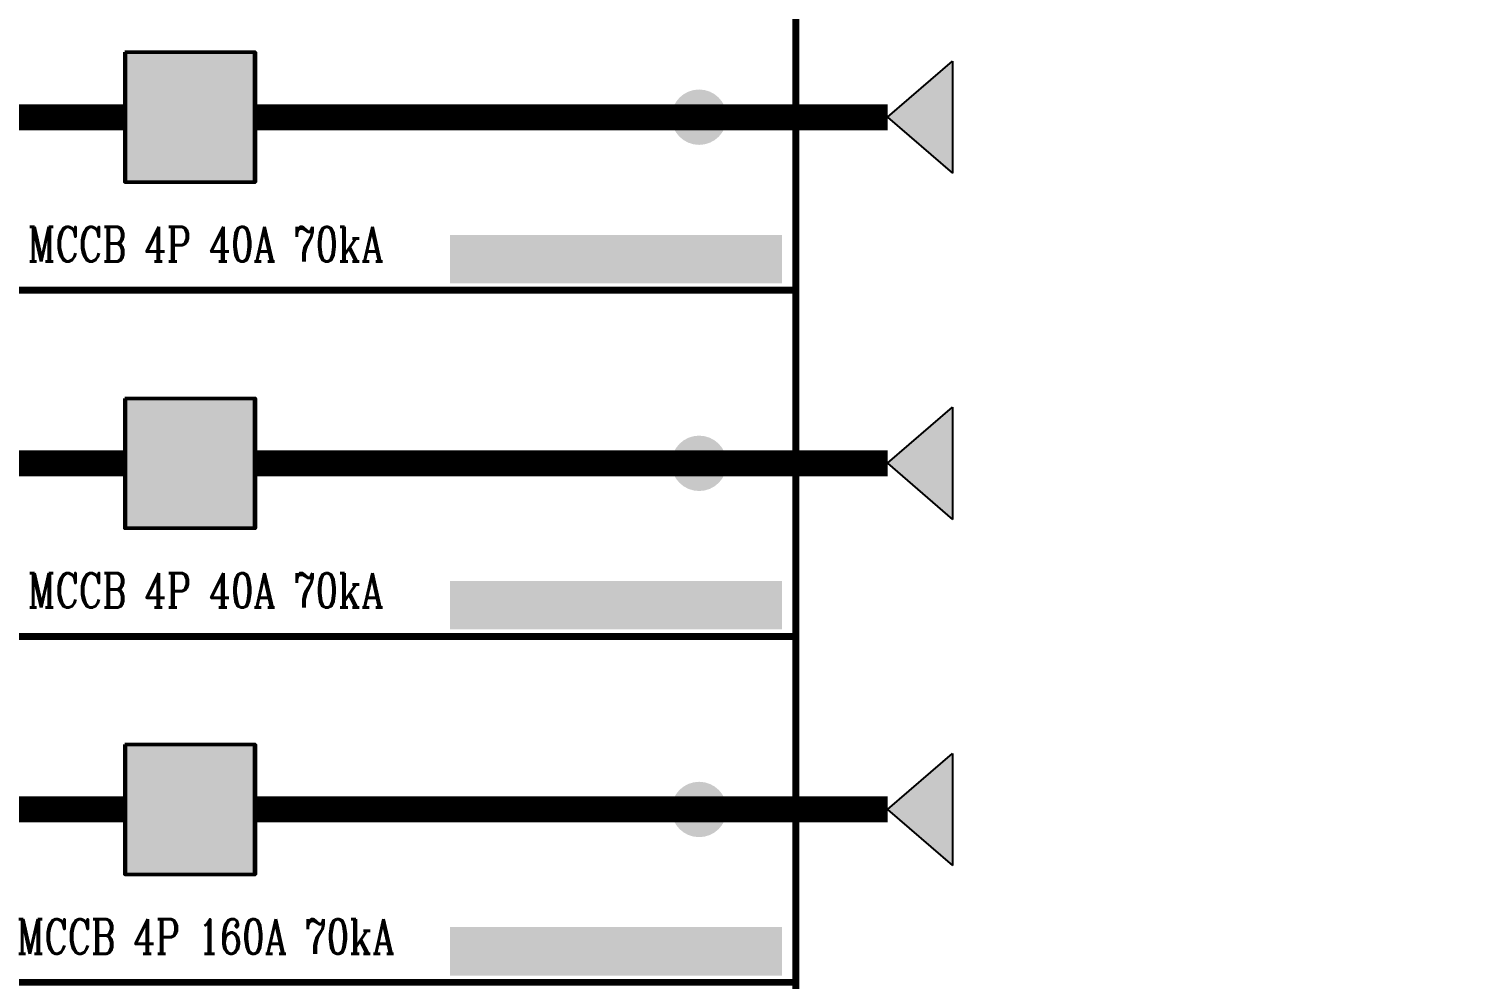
# Model space of a CAD drawing. Header units: millimetres. Extents: x -116965 to 323937, y 291661 to 566926.
# Drawn here: x -43676 to -42841, y 305939 to 306488 of the extents above; entities that cross this region are included whole.
import ezdxf

# ---------------------------------------------------------------- set-up
doc = ezdxf.new("R2010")
doc.units = ezdxf.units.MM
doc.layers.get('0').update_dxf_attribs({"lineweight": 18})
doc.layers.add('C00-00-00', color=7, linetype='Continuous')
doc.layers.add('C32-AD-3C', color=7, linetype='Continuous', true_color=0x32ad3c)
doc.layers.add('C49-50-57', color=7, linetype='Continuous', true_color=0x495057)
doc.styles.add('hw_Block', font='complex.shx', dxfattribs={"width": 0.75})

msp = doc.modelspace()

# ---------------------------------------------------------------- hatches: boundary and pattern name
at = {"lineweight": -3, "ltscale": 5}
h = msp.add_hatch(color=1, dxfattribs=at)
h.dxf.hatch_style = 1
h.paths.add_polyline_path([(-43142.044408, 306404.756333), (-43142.044408, 306469.505017), (-43179.610809, 306437.130675)])
h = msp.add_hatch(color=1, dxfattribs=at)
h.dxf.hatch_style = 1
h.paths.add_polyline_path([(-43142.044408, 306204.78425), (-43142.044408, 306269.532934), (-43179.610809, 306237.158592)])
h = msp.add_hatch(color=1, dxfattribs=at)
h.dxf.hatch_style = 1
h.paths.add_polyline_path([(-43142.044408, 306004.812168), (-43142.044408, 306069.560851), (-43179.610809, 306037.186509)])
at = {"layer": 'C00-00-00'}
h = msp.add_hatch(color=256, dxfattribs=at)
edge = h.paths.add_edge_path()
edge.add_arc((-43583.008562, 306437.130675), 27.496163, 0, 360)
h = msp.add_hatch(color=256, dxfattribs=at)
edge = h.paths.add_edge_path()
edge.add_arc((-43583.008562, 306437.130675), 27.496163, 0, 360)
h = msp.add_hatch(color=256, dxfattribs=at)
edge = h.paths.add_edge_path()
edge.add_arc((-43583.008559, 306437.130677), 27.496163, 0, 360)
h = msp.add_hatch(color=256, dxfattribs=at)
edge = h.paths.add_edge_path()
edge.add_arc((-43288.566696, 306437.130677), 15.997765, 0, 360)
h = msp.add_hatch(color=256, dxfattribs=at)
h.dxf.hatch_style = 2
h.paths.add_polyline_path([(-43615.504025, 306444.629628), (-43550.5131, 306444.629628), (-43550.5131, 306429.631722), (-43615.504025, 306429.631722)])
h = msp.add_hatch(color=256, dxfattribs=at)
h.dxf.hatch_style = 2
h.paths.add_polyline_path([(-43432.546596, 306369.140167), (-43240.573396, 306369.140167), (-43240.573396, 306341.144077), (-43432.546596, 306341.144077)])
h = msp.add_hatch(color=256, dxfattribs=at)
edge = h.paths.add_edge_path()
edge.add_arc((-43583.008562, 306237.158592), 27.496163, 0, 360)
h = msp.add_hatch(color=256, dxfattribs=at)
edge = h.paths.add_edge_path()
edge.add_arc((-43583.008562, 306237.158592), 27.496163, 0, 360)
h = msp.add_hatch(color=256, dxfattribs=at)
edge = h.paths.add_edge_path()
edge.add_arc((-43583.008559, 306237.158592), 27.496163, 0, 360)
h = msp.add_hatch(color=256, dxfattribs=at)
edge = h.paths.add_edge_path()
edge.add_arc((-43288.566696, 306237.158592), 15.997765, 0, 360)
h = msp.add_hatch(color=256, dxfattribs=at)
h.dxf.hatch_style = 2
h.paths.add_polyline_path([(-43615.504025, 306244.657545), (-43550.5131, 306244.657545), (-43550.5131, 306229.659639), (-43615.504025, 306229.659639)])
h = msp.add_hatch(color=256, dxfattribs=at)
h.dxf.hatch_style = 2
h.paths.add_polyline_path([(-43432.546596, 306169.168083), (-43240.573396, 306169.168083), (-43240.573396, 306141.171992), (-43432.546596, 306141.171992)])
h = msp.add_hatch(color=256, dxfattribs=at)
edge = h.paths.add_edge_path()
edge.add_arc((-43583.008562, 306037.186509), 27.496163, 0, 360)
h = msp.add_hatch(color=256, dxfattribs=at)
edge = h.paths.add_edge_path()
edge.add_arc((-43583.008562, 306037.186509), 27.496163, 0, 360)
h = msp.add_hatch(color=256, dxfattribs=at)
edge = h.paths.add_edge_path()
edge.add_arc((-43583.008559, 306037.186508), 27.496163, 0, 360)
h = msp.add_hatch(color=256, dxfattribs=at)
edge = h.paths.add_edge_path()
edge.add_arc((-43288.566696, 306037.186508), 15.997765, 0, 360)
h = msp.add_hatch(color=256, dxfattribs=at)
h.dxf.hatch_style = 2
h.paths.add_polyline_path([(-43615.504025, 306044.685463), (-43550.5131, 306044.685463), (-43550.5131, 306029.687556), (-43615.504025, 306029.687556)])
h = msp.add_hatch(color=256, dxfattribs=at)
h.dxf.hatch_style = 2
h.paths.add_polyline_path([(-43432.546596, 305969.196002), (-43240.573396, 305969.196002), (-43240.573396, 305941.199908), (-43432.546596, 305941.199908)])
at = {"layer": 'C32-AD-3C'}
h = msp.add_hatch(color=256, dxfattribs=at)
h.dxf.hatch_style = 2
h.paths.add_polyline_path([(-43605.505422, 306424.632418), (-43590.507516, 306424.632418), (-43590.507516, 306399.635909), (-43605.505422, 306399.635909)])
h = msp.add_hatch(color=256, dxfattribs=at)
h.dxf.hatch_style = 2
h.paths.add_polyline_path([(-43605.505422, 306424.632418), (-43590.507516, 306424.632418), (-43590.507516, 306399.635909), (-43605.505422, 306399.635909)])
h = msp.add_hatch(color=256, dxfattribs=at)
h.dxf.hatch_style = 2
h.paths.add_polyline_path([(-43605.505418, 306424.63242), (-43590.507512, 306424.63242), (-43590.507512, 306399.635911), (-43605.505418, 306399.635911)])
h = msp.add_hatch(color=256, dxfattribs=at)
h.dxf.hatch_style = 2
h.paths.add_polyline_path([(-43605.505422, 306224.660336), (-43590.507516, 306224.660336), (-43590.507516, 306199.663826), (-43605.505422, 306199.663826)])
h = msp.add_hatch(color=256, dxfattribs=at)
h.dxf.hatch_style = 2
h.paths.add_polyline_path([(-43605.505422, 306224.660336), (-43590.507516, 306224.660336), (-43590.507516, 306199.663826), (-43605.505422, 306199.663826)])
h = msp.add_hatch(color=256, dxfattribs=at)
h.dxf.hatch_style = 2
h.paths.add_polyline_path([(-43605.505418, 306224.660336), (-43590.507512, 306224.660336), (-43590.507512, 306199.663826), (-43605.505418, 306199.663826)])
h = msp.add_hatch(color=256, dxfattribs=at)
h.dxf.hatch_style = 2
h.paths.add_polyline_path([(-43605.505422, 306024.688253), (-43590.507516, 306024.688253), (-43590.507516, 305999.691744), (-43605.505422, 305999.691744)])
h = msp.add_hatch(color=256, dxfattribs=at)
h.dxf.hatch_style = 2
h.paths.add_polyline_path([(-43605.505422, 306024.688253), (-43590.507516, 306024.688253), (-43590.507516, 305999.691744), (-43605.505422, 305999.691744)])
h = msp.add_hatch(color=256, dxfattribs=at)
h.dxf.hatch_style = 2
h.paths.add_polyline_path([(-43605.505418, 306024.688255), (-43590.507512, 306024.688255), (-43590.507512, 305999.691742), (-43605.505418, 305999.691742)])
at = {"layer": 'C49-50-57'}
h = msp.add_hatch(color=256, dxfattribs=at)
h.dxf.hatch_style = 2
h.paths.add_polyline_path([(-43620.503328, 306474.62544), (-43545.513797, 306474.62544), (-43545.513797, 306399.635909), (-43620.503328, 306399.635909)])
h = msp.add_hatch(color=256, dxfattribs=at)
h.dxf.hatch_style = 2
h.paths.add_polyline_path([(-43620.503328, 306474.62544), (-43545.513797, 306474.62544), (-43545.513797, 306399.635909), (-43620.503328, 306399.635909)])
h = msp.add_hatch(color=256, dxfattribs=at)
h.dxf.hatch_style = 2
h.paths.add_polyline_path([(-43620.503324, 306474.625442), (-43545.513793, 306474.625442), (-43545.513793, 306399.635911), (-43620.503324, 306399.635911)])
h = msp.add_hatch(color=256, dxfattribs=at)
h.dxf.hatch_style = 2
h.paths.add_polyline_path([(-43620.503328, 306274.653358), (-43545.513797, 306274.653358), (-43545.513797, 306199.663826), (-43620.503328, 306199.663826)])
h = msp.add_hatch(color=256, dxfattribs=at)
h.dxf.hatch_style = 2
h.paths.add_polyline_path([(-43620.503328, 306274.653358), (-43545.513797, 306274.653358), (-43545.513797, 306199.663826), (-43620.503328, 306199.663826)])
h = msp.add_hatch(color=256, dxfattribs=at)
h.dxf.hatch_style = 2
h.paths.add_polyline_path([(-43620.503324, 306274.653358), (-43545.513793, 306274.653358), (-43545.513793, 306199.663826), (-43620.503324, 306199.663826)])
h = msp.add_hatch(color=256, dxfattribs=at)
h.dxf.hatch_style = 2
h.paths.add_polyline_path([(-43620.503328, 306074.681275), (-43545.513797, 306074.681275), (-43545.513797, 305999.691744), (-43620.503328, 305999.691744)])
h = msp.add_hatch(color=256, dxfattribs=at)
h.dxf.hatch_style = 2
h.paths.add_polyline_path([(-43620.503328, 306074.681275), (-43545.513797, 306074.681275), (-43545.513797, 305999.691744), (-43620.503328, 305999.691744)])
h = msp.add_hatch(color=256, dxfattribs=at)
h.dxf.hatch_style = 2
h.paths.add_polyline_path([(-43620.503324, 306074.681273), (-43545.513793, 306074.681273), (-43545.513793, 305999.691742), (-43620.503324, 305999.691742)])

# ---------------------------------------------------------------- linework, layer by layer
at = {"lineweight": -3, "ltscale": 5}
for p, q in [((-43179.610809, 306437.130675), (-43142.044408, 306469.505017)), ((-43142.044408, 306469.505017), (-43142.044408, 306404.756333)), ((-43179.610809, 306437.130675), (-43142.044408, 306404.756333)), ((-43179.610809, 306237.158592), (-43142.044408, 306269.532934)), ((-43142.044408, 306269.532934), (-43142.044408, 306204.78425)), ((-43179.610809, 306237.158592), (-43142.044408, 306204.78425)), ((-43179.610809, 306037.186509), (-43142.044408, 306069.560851)), ((-43142.044408, 306069.560851), (-43142.044408, 306004.812168)), ((-43179.610809, 306037.186509), (-43142.044408, 306004.812168))]:
    msp.add_line(p, q, dxfattribs=at)
at = {"color": 1, "lineweight": -3, "ltscale": 5, "const_width": 15}
for points in [[(-43620.503328, 306437.130675), (-43754.838252, 306437.130675)], [(-43545.513797, 306437.130675), (-43179.610809, 306437.130675)], [(-43620.503328, 306237.158592), (-43754.838252, 306237.158592)], [(-43545.513797, 306237.158592), (-43179.610809, 306237.158592)], [(-43620.503328, 306037.186509), (-43754.838252, 306037.186509)], [(-43545.513797, 306037.186509), (-43179.610809, 306037.186509)]]:
    msp.add_lwpolyline(points, dxfattribs=at)
at = {"layer": 'C00-00-00', "lineweight": 211}
msp.add_lwpolyline([(-43932.476806, 307037.046927), (-43232.574512, 307037.046927), (-43232.574512, 304837.354008), (-43932.476806, 304837.354008)], close=True, dxfattribs=at)
at = {"layer": 'C00-00-00', "lineweight": 100}
for points in [[(-43232.574512, 306937.060883), (-42832.630346, 306937.060883), (-42832.630346, 304937.340052), (-43232.574512, 304937.340052)], [(-43932.476806, 306537.116717), (-43232.574512, 306537.116717), (-43232.574512, 306337.144633), (-43932.476806, 306337.144633)], [(-43932.476806, 306337.144633), (-43232.574512, 306337.144633), (-43232.574512, 306137.172552), (-43932.476806, 306137.172552)], [(-43932.476806, 306137.172552), (-43232.574512, 306137.172552), (-43232.574512, 305937.200467), (-43932.476806, 305937.200467)]]:
    msp.add_lwpolyline(points, close=True, dxfattribs=at)
at = {"layer": 'C00-00-00', "lineweight": 50}
for points in [[(-43620.503328, 306474.62544), (-43545.513797, 306474.62544), (-43545.513797, 306399.635909), (-43620.503328, 306399.635909)], [(-43620.503324, 306474.625442), (-43545.513793, 306474.625442), (-43545.513793, 306399.635911), (-43620.503324, 306399.635911)], [(-43620.020426, 306474.62544), (-43545.030895, 306474.62544), (-43545.030895, 306399.635909), (-43620.020426, 306399.635909)], [(-43620.503328, 306274.653358), (-43545.513797, 306274.653358), (-43545.513797, 306199.663826), (-43620.503328, 306199.663826)], [(-43620.503324, 306274.653358), (-43545.513793, 306274.653358), (-43545.513793, 306199.663826), (-43620.503324, 306199.663826)], [(-43620.020426, 306274.653358), (-43545.030895, 306274.653358), (-43545.030895, 306199.663826), (-43620.020426, 306199.663826)], [(-43620.503328, 306074.681275), (-43545.513797, 306074.681275), (-43545.513797, 305999.691744), (-43620.503328, 305999.691744)], [(-43620.503324, 306074.681273), (-43545.513793, 306074.681273), (-43545.513793, 305999.691742), (-43620.503324, 305999.691742)], [(-43620.020426, 306074.681275), (-43545.030895, 306074.681275), (-43545.030895, 305999.691744), (-43620.020426, 305999.691744)]]:
    msp.add_lwpolyline(points, close=True, dxfattribs=at)

# ---------------------------------------------------------------- texts
at = {"color": 2, "char_height": 20, "attachment_point": 5, "style": 'hw_Block'}
for s, insert in [('MCCB 4P 40A 70kA', (-43573.805169, 306363.753818)), ('MCCB 4P 40A 70kA', (-43573.805169, 306163.781737)), ('MCCB 4P 160A 70kA', (-43573.805169, 305963.809653))]:
    msp.add_mtext_dynamic_manual_height_columns(s, width=280.32785492, gutter_width=12.5, heights=[0], dxfattribs=dict(at, insert=insert))

doc.saveas('drawing.dxf')
